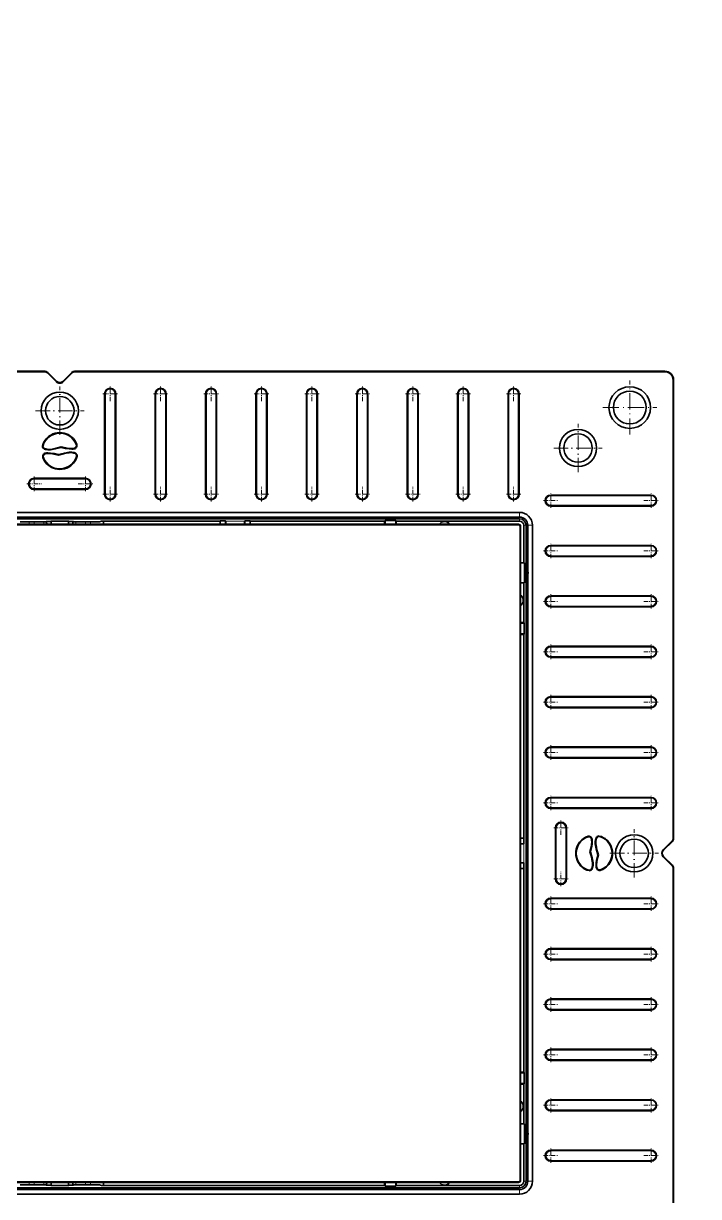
# Model space of a CAD drawing. Header units: inches. Extents: x 258415 to 640093, y 441672 to 945769.
# Drawn here: x 320966.4 to 321120.4, y 468679.1 to 468946.8 of the extents above; entities that cross this region are included whole.
import ezdxf

# ---------------------------------------------------------------- set-up
doc = ezdxf.new("R2010")
doc.units = ezdxf.units.IN
doc.header["$MEASUREMENT"] = 0
doc.linetypes.add('DASHDOT', pattern=[18.5, 12, -3, 0.5, -3])
doc.layers.add('A-DIMESNION-1', color=7, linetype='Continuous')
doc.layers.add('CQ Lighting', color=5, linetype='Continuous', lineweight=0)
doc.layers.add('CQ lighting plan', color=7, linetype='Continuous', lineweight=0)
doc.styles.get("Standard").update_dxf_attribs({"font": 'arial.ttf'})
doc.dimstyles.new('CQ Anno', dxfattribs={"dimscale": 40, "dimtxt": 2.2, "dimasz": 0.75, "dimexe": 1, "dimexo": 0.5, "dimgap": 0.5, "dimtad": 1, "dimrnd": 1, "dimdsep": 46, "dimtxsty": 'Standard', "dimblk": 'x-04-bw-gf-dim-50$0$DIM12', "dimcen": 0.0025, "dimdle": 0.5, "dimclrd": 8, "dimclre": 8, "dimclrt": 2, "dimazin": 2, "dimtfac": 1, "dimtix": 1, "dimtmove": 1, "dimatfit": 0, "dimfxl": 50, "dimtolj": 1, "dimtzin": 0, "dimlwd": -1, "dimarcsym": 1})

# ---------------------------------------------------------------- blocks, each defined once
blk = doc.blocks.new('T.HC0E0.HQ12 top')
at = {"layer": 'CQ Lighting', "color": 1, "lineweight": 35}
for p, q in [((441350.04, 519250.23), (441350.04, 519354.81)), ((441350.16, 519250.23), (441350.16, 519354.81)), ((441594.89, 519324.61), (441385.19, 519324.61)), ((441594.89, 519323.55), (441385.19, 519323.55)), ((441594.89, 519323.15), (441385.19, 519323.15)), ((441413.29, 519322.62), (441385.19, 519322.62)), ((441594.65, 519321.92), (441385.43, 519321.92)), ((441478.55, 519322.62), (441415.99, 519322.62)), ((441382.24, 519321.66), (441382.24, 519171.96)), ((441383.31, 519321.66), (441383.31, 519171.96)), ((441383.7, 519321.66), (441383.7, 519171.96)), ((441384.93, 519321.42), (441384.93, 519172.21)), ((441385.04, 519321.31), (441385.04, 519172.31)), ((441594.54, 519321.81), (441385.54, 519321.81)), ((441355.19, 519317.09), (441378.08, 519317.09)), ((441355.19, 519316.96), (441378.08, 519316.96)), ((441355.19, 519314.66), (441378.08, 519314.66)), ((441355.19, 519314.54), (441378.08, 519314.54)), ((441355.19, 519305.59), (441378.08, 519305.59)), ((441355.19, 519305.46), (441378.08, 519305.46)), ((441355.19, 519303.16), (441378.08, 519303.16)), ((441355.19, 519303.04), (441378.08, 519303.04)), ((441384.23, 519296.76), (441384.23, 519266.28)), ((441355.19, 519294.09), (441378.08, 519294.09)), ((441355.19, 519293.96), (441378.08, 519293.96)), ((441355.19, 519291.66), (441378.08, 519291.66)), ((441355.19, 519291.54), (441378.08, 519291.54)), ((441355.19, 519282.59), (441378.08, 519282.59)), ((441355.19, 519282.46), (441378.08, 519282.46)), ((441355.19, 519280.16), (441378.08, 519280.16)), ((441355.19, 519280.04), (441378.08, 519280.04)), ((441355.19, 519271.09), (441378.08, 519271.09)), ((441355.19, 519270.96), (441378.08, 519270.96)), ((441355.19, 519268.66), (441378.08, 519268.66)), ((441355.19, 519268.54), (441378.08, 519268.54)), ((441355.19, 519259.59), (441378.08, 519259.59)), ((441355.19, 519259.46), (441378.08, 519259.46)), ((441355.19, 519257.16), (441378.08, 519257.16)), ((441355.19, 519257.04), (441378.08, 519257.04)), ((441350.04, 519138.81), (441350.04, 519243.4)), ((441350.16, 519138.81), (441350.16, 519243.4)), ((441355.19, 519236.59), (441378.08, 519236.59)), ((441355.19, 519236.46), (441378.08, 519236.46)), ((441355.19, 519234.16), (441378.08, 519234.16)), ((441355.19, 519234.04), (441378.08, 519234.04)), ((441384.23, 519227.35), (441384.23, 519196.86)), ((441355.19, 519225.09), (441378.08, 519225.09)), ((441355.19, 519224.96), (441378.08, 519224.96)), ((441355.19, 519222.66), (441378.08, 519222.66)), ((441355.19, 519222.54), (441378.08, 519222.54)), ((441355.19, 519213.59), (441378.08, 519213.59)), ((441355.19, 519213.46), (441378.08, 519213.46)), ((441355.19, 519211.16), (441378.08, 519211.16)), ((441355.19, 519211.04), (441378.08, 519211.04)), ((441355.19, 519202.09), (441378.08, 519202.09)), ((441355.19, 519201.96), (441378.08, 519201.96)), ((441355.19, 519199.66), (441378.08, 519199.66)), ((441355.19, 519199.54), (441378.08, 519199.54)), ((441355.19, 519190.59), (441378.08, 519190.59)), ((441355.19, 519190.46), (441378.08, 519190.46)), ((441355.19, 519188.16), (441378.08, 519188.16)), ((441355.19, 519188.04), (441378.08, 519188.04)), ((441355.19, 519179.09), (441378.08, 519179.09)), ((441355.19, 519178.96), (441378.08, 519178.96)), ((441355.19, 519176.66), (441378.08, 519176.66)), ((441355.19, 519176.54), (441378.08, 519176.54)), ((441385.19, 519171.01), (441413.29, 519171.01)), ((441385.19, 519170.48), (441594.89, 519170.48)), ((441385.19, 519170.08), (441594.89, 519170.08)), ((441385.43, 519171.71), (441594.65, 519171.71)), ((441385.54, 519171.81), (441594.54, 519171.81)), ((441355.19, 519167.59), (441378.08, 519167.59)), ((441355.19, 519167.46), (441378.08, 519167.46)), ((441385.19, 519169.01), (441594.89, 519169.01)), ((441355.19, 519165.16), (441378.08, 519165.16)), ((441355.19, 519165.04), (441378.08, 519165.04)), ((441385.27, 519141.96), (441385.27, 519164.85)), ((441385.39, 519141.96), (441385.39, 519164.85)), ((441387.69, 519141.96), (441387.69, 519164.85)), ((441387.81, 519141.96), (441387.81, 519164.85)), ((441396.77, 519141.96), (441396.77, 519164.85)), ((441396.89, 519141.96), (441396.89, 519164.85)), ((441399.19, 519141.96), (441399.19, 519164.85)), ((441399.31, 519141.96), (441399.31, 519164.85)), ((441408.27, 519141.96), (441408.27, 519164.85)), ((441408.39, 519141.96), (441408.39, 519164.85)), ((441410.69, 519141.96), (441410.69, 519164.85)), ((441410.81, 519141.96), (441410.81, 519164.85)), ((441419.77, 519141.96), (441419.77, 519164.85)), ((441419.89, 519141.96), (441419.89, 519164.85)), ((441422.19, 519141.96), (441422.19, 519164.85)), ((441422.31, 519141.96), (441422.31, 519164.85)), ((441431.27, 519141.96), (441431.27, 519164.85)), ((441431.39, 519141.96), (441431.39, 519164.85)), ((441433.69, 519141.96), (441433.69, 519164.85)), ((441433.81, 519141.96), (441433.81, 519164.85)), ((441442.77, 519141.96), (441442.77, 519164.85)), ((441442.89, 519141.96), (441442.89, 519164.85)), ((441445.19, 519141.96), (441445.19, 519164.85)), ((441445.31, 519141.96), (441445.31, 519164.85)), ((441454.27, 519141.96), (441454.27, 519164.85)), ((441454.39, 519141.96), (441454.39, 519164.85)), ((441456.69, 519141.96), (441456.69, 519164.85)), ((441456.81, 519141.96), (441456.81, 519164.85)), ((441465.77, 519141.96), (441465.77, 519164.85)), ((441465.89, 519141.96), (441465.89, 519164.85)), ((441468.19, 519141.96), (441468.19, 519164.85)), ((441468.31, 519141.96), (441468.31, 519164.85)), ((441477.27, 519141.96), (441477.27, 519164.85)), ((441477.39, 519141.96), (441477.39, 519164.85)), ((441479.69, 519141.96), (441479.69, 519164.85)), ((441479.81, 519141.96), (441479.81, 519164.85)), ((441486.63, 519136.94), (441352.04, 519136.94)), ((441486.63, 519136.81), (441352.04, 519136.81)), ((441628.04, 519136.94), (441493.45, 519136.94)), ((441628.04, 519136.81), (441493.45, 519136.81))]:
    blk.add_line(p, q, dxfattribs=at)
at = {"layer": 'CQ Lighting', "color": 1, "lineweight": 13, "ltscale": 0.026749}
for p, q in [((441385.19, 519324.61), (441385.19, 519323.55)), ((441382.24, 519321.66), (441383.31, 519321.66)), ((441382.24, 519171.96), (441383.31, 519171.96)), ((441385.19, 519169.01), (441385.19, 519170.08))]:
    blk.add_line(p, q, dxfattribs=at)
at = {"layer": 'CQ Lighting', "color": 1, "lineweight": 13, "ltscale": 0.013243}
for p, q in [((441385.19, 519323.15), (441385.19, 519322.62)), ((441383.7, 519321.66), (441384.23, 519321.66)), ((441383.7, 519171.96), (441384.23, 519171.96)), ((441385.19, 519170.48), (441385.19, 519171.01))]:
    blk.add_line(p, q, dxfattribs=at)
at = {"layer": 'CQ Lighting', "color": 1, "lineweight": 13, "ltscale": 0.003856}
for p, q in [((441385.43, 519321.92), (441385.54, 519321.81)), ((441384.93, 519321.42), (441385.04, 519321.31)), ((441384.93, 519172.21), (441385.04, 519172.31)), ((441385.43, 519171.71), (441385.54, 519171.81))]:
    blk.add_line(p, q, dxfattribs=at)
at = {"layer": 'CQ Lighting', "color": 1, "lineweight": 35, "ltscale": 0.004443}
for p, q in [((441413.29, 519322.62), (441413.42, 519322.75)), ((441415.99, 519322.62), (441415.86, 519322.75)), ((441384.23, 519299.46), (441384.1, 519299.34)), ((441384.23, 519296.76), (441384.1, 519296.89)), ((441384.23, 519196.86), (441384.1, 519196.74)), ((441384.23, 519194.16), (441384.1, 519194.29)), ((441413.29, 519171.01), (441413.42, 519170.88)), ((441415.99, 519171.01), (441415.86, 519170.88))]:
    blk.add_line(p, q, dxfattribs=at)
at = {"layer": 'CQ Lighting', "color": 1, "lineweight": 35, "ltscale": 0.017497}
for p, q in [((441413.29, 519321.92), (441413.29, 519322.62)), ((441415.99, 519321.92), (441415.99, 519322.62))]:
    blk.add_line(p, q, dxfattribs=at)
at = {"layer": 'CQ Lighting', "color": 1, "lineweight": 35, "ltscale": 0.020639}
for p, q in [((441413.42, 519321.92), (441413.42, 519322.75)), ((441415.86, 519321.92), (441415.86, 519322.75))]:
    blk.add_line(p, q, dxfattribs=at)
at = {"layer": 'CQ Lighting', "color": 1, "lineweight": 35, "ltscale": 0.061217}
for p, q in [((441415.86, 519322.75), (441413.42, 519322.75)), ((441384.1, 519296.89), (441384.1, 519299.34)), ((441415.86, 519170.88), (441413.42, 519170.88))]:
    blk.add_line(p, q, dxfattribs=at)
at = {"layer": 'CQ Lighting', "color": 1, "lineweight": 35, "ltscale": 0.017352}
blk.add_line((441480.04, 519321.92), (441480.04, 519322.62), dxfattribs=at)
at = {"layer": 'CQ Lighting', "color": 1, "lineweight": 35, "ltscale": 0.010924}
for p, q in [((441480.97, 519322.5), (441480.55, 519322.61)), ((441480.97, 519171.13), (441480.55, 519171.02))]:
    blk.add_line(p, q, dxfattribs=at)
at = {"layer": 'CQ Lighting', "color": 1, "lineweight": 35, "ltscale": 0.095664}
for p, q in [((441486.8, 519322.48), (441482.97, 519322.48)), ((441497.11, 519322.48), (441493.28, 519322.48)), ((441482.97, 519171.15), (441486.8, 519171.15)), ((441493.28, 519171.15), (441497.11, 519171.15))]:
    blk.add_line(p, q, dxfattribs=at)
at = {"layer": 'CQ Lighting', "color": 1, "lineweight": 13, "ltscale": 0.014006}
for p, q in [((441483.05, 519321.92), (441483.05, 519322.48)), ((441484.16, 519321.92), (441484.16, 519322.48)), ((441486.37, 519322.48), (441486.37, 519321.92)), ((441493.71, 519321.92), (441493.71, 519322.48)), ((441495.92, 519322.48), (441495.92, 519321.92)), ((441497.03, 519322.48), (441497.03, 519321.92))]:
    blk.add_line(p, q, dxfattribs=at)
at = {"layer": 'CQ Lighting', "color": 1, "lineweight": 35, "ltscale": 0.004949}
for p, q in [((441486.99, 519322.53), (441486.8, 519322.48)), ((441493.09, 519322.53), (441493.28, 519322.48)), ((441486.99, 519171.1), (441486.8, 519171.15)), ((441493.09, 519171.1), (441493.28, 519171.15))]:
    blk.add_line(p, q, dxfattribs=at)
at = {"layer": 'CQ Lighting', "color": 1, "lineweight": 35, "ltscale": 0.02625}
for p, q in [((441488.04, 519322.53), (441486.99, 519322.53)), ((441493.09, 519322.53), (441492.04, 519322.53)), ((441486.99, 519171.1), (441488.04, 519171.1)), ((441492.04, 519171.1), (441493.09, 519171.1))]:
    blk.add_line(p, q, dxfattribs=at)
at = {"layer": 'CQ Lighting', "color": 1, "lineweight": 35, "ltscale": 0.007932}
for p, q in [((441487.04, 519322.53), (441487.04, 519322.21)), ((441493.04, 519322.53), (441493.04, 519322.21)), ((441487.04, 519171.1), (441487.04, 519171.41)), ((441493.04, 519171.1), (441493.04, 519171.41))]:
    blk.add_line(p, q, dxfattribs=at)
at = {"layer": 'CQ Lighting', "color": 1, "lineweight": 35, "ltscale": 0.001254}
for p, q in [((441487.99, 519322.59), (441488.04, 519322.58)), ((441492.04, 519322.58), (441492.09, 519322.59)), ((441487.99, 519171.04), (441488.04, 519171.05)), ((441492.04, 519171.05), (441492.09, 519171.04))]:
    blk.add_line(p, q, dxfattribs=at)
at = {"layer": 'CQ Lighting', "color": 1, "lineweight": 35, "ltscale": 0.016656}
for p, q in [((441488.04, 519321.92), (441488.04, 519322.59)), ((441492.04, 519321.92), (441492.04, 519322.59))]:
    blk.add_line(p, q, dxfattribs=at)
at = {"layer": 'CQ Lighting', "color": 1, "lineweight": 35, "ltscale": 0.21375}
for p, q in [((441384.23, 519321.66), (441384.23, 519313.11)), ((441384.23, 519180.51), (441384.23, 519171.96))]:
    blk.add_line(p, q, dxfattribs=at)
at = {"layer": 'CQ Lighting', "color": 1, "linetype": 'DASHDOT', "lineweight": 13, "ltscale": 0.08273}
for p, q in [((441355.19, 519317.47), (441355.19, 519314.16)), ((441378.08, 519317.47), (441378.08, 519314.16)), ((441355.19, 519305.97), (441355.19, 519302.66)), ((441378.08, 519305.97), (441378.08, 519302.66)), ((441355.19, 519179.47), (441355.19, 519176.16)), ((441378.08, 519179.47), (441378.08, 519176.16)), ((441355.19, 519167.97), (441355.19, 519164.66)), ((441378.08, 519167.97), (441378.08, 519164.66))]:
    blk.add_line(p, q, dxfattribs=at)
at = {"layer": 'CQ Lighting', "color": 1, "lineweight": 13, "ltscale": 0.003069}
for p, q in [((441355.19, 519317.09), (441355.19, 519316.96)), ((441378.08, 519317.09), (441378.08, 519316.96)), ((441355.19, 519314.54), (441355.19, 519314.66)), ((441378.08, 519314.54), (441378.08, 519314.66)), ((441355.19, 519305.59), (441355.19, 519305.46)), ((441355.19, 519303.04), (441355.19, 519303.16)), ((441378.08, 519305.59), (441378.08, 519305.46)), ((441378.08, 519303.04), (441378.08, 519303.16)), ((441377, 519252.66), (441376.88, 519252.66)), ((441377, 519240.96), (441376.88, 519240.96)), ((441355.19, 519179.09), (441355.19, 519178.96)), ((441378.08, 519179.09), (441378.08, 519178.96)), ((441355.19, 519176.54), (441355.19, 519176.66)), ((441378.08, 519176.54), (441378.08, 519176.66)), ((441355.19, 519167.59), (441355.19, 519167.46)), ((441378.08, 519167.59), (441378.08, 519167.46)), ((441355.19, 519165.04), (441355.19, 519165.16)), ((441378.08, 519165.04), (441378.08, 519165.16)), ((441385.27, 519164.85), (441385.39, 519164.85)), ((441387.81, 519164.85), (441387.69, 519164.85)), ((441396.77, 519164.85), (441396.89, 519164.85)), ((441399.31, 519164.85), (441399.19, 519164.85)), ((441408.27, 519164.85), (441408.39, 519164.85)), ((441410.81, 519164.85), (441410.69, 519164.85)), ((441419.77, 519164.85), (441419.89, 519164.85)), ((441422.31, 519164.85), (441422.19, 519164.85)), ((441431.27, 519164.85), (441431.39, 519164.85)), ((441433.81, 519164.85), (441433.69, 519164.85)), ((441442.77, 519164.85), (441442.89, 519164.85)), ((441445.31, 519164.85), (441445.19, 519164.85)), ((441484.19, 519163.77), (441484.19, 519163.65)), ((441484.19, 519161.23), (441484.19, 519161.35)), ((441495.89, 519163.77), (441495.89, 519163.65)), ((441495.89, 519161.23), (441495.89, 519161.35)), ((441490.04, 519159.2), (441490.04, 519159.08)), ((441486.08, 519156.14), (441486.2, 519156.12)), ((441493.9, 519156.51), (441493.78, 519156.47)), ((441486.18, 519153.49), (441486.3, 519153.53)), ((441486.21, 519155.68), (441486.3, 519155.77)), ((441486.8, 519155.34), (441486.83, 519155.46)), ((441493.05, 519155.45), (441493.04, 519155.57)), ((441385.27, 519141.96), (441385.39, 519141.96)), ((441387.81, 519141.96), (441387.69, 519141.96)), ((441396.77, 519141.96), (441396.89, 519141.96)), ((441399.31, 519141.96), (441399.19, 519141.96)), ((441408.27, 519141.96), (441408.39, 519141.96)), ((441410.81, 519141.96), (441410.69, 519141.96)), ((441419.77, 519141.96), (441419.89, 519141.96)), ((441422.31, 519141.96), (441422.19, 519141.96)), ((441431.27, 519141.96), (441431.39, 519141.96)), ((441433.81, 519141.96), (441433.69, 519141.96)), ((441442.77, 519141.96), (441442.89, 519141.96)), ((441445.31, 519141.96), (441445.19, 519141.96)), ((441487.25, 519137.19), (441487.33, 519137.11)), ((441489.25, 519139.19), (441489.33, 519139.11)), ((441490.83, 519139.19), (441490.75, 519139.11)), ((441492.83, 519137.19), (441492.75, 519137.11))]:
    blk.add_line(p, q, dxfattribs=at)
at = {"layer": 'CQ Lighting', "color": 1, "linetype": 'DASHDOT', "lineweight": 13, "ltscale": 0.082731}
for p, q in [((441356.84, 519315.81), (441353.53, 519315.81)), ((441379.73, 519315.81), (441376.42, 519315.81)), ((441356.84, 519304.31), (441353.53, 519304.31)), ((441379.73, 519304.31), (441376.42, 519304.31)), ((441356.84, 519292.81), (441353.53, 519292.81)), ((441379.73, 519292.81), (441376.42, 519292.81)), ((441356.84, 519281.31), (441353.53, 519281.31)), ((441379.73, 519281.31), (441376.42, 519281.31)), ((441356.84, 519269.81), (441353.53, 519269.81)), ((441379.73, 519269.81), (441376.42, 519269.81)), ((441356.84, 519258.31), (441353.53, 519258.31)), ((441379.73, 519258.31), (441376.42, 519258.31)), ((441377.38, 519252.66), (441374.07, 519252.66)), ((441375.73, 519254.32), (441375.73, 519251.01)), ((441375.73, 519242.62), (441375.73, 519239.31)), ((441377.38, 519240.96), (441374.07, 519240.96)), ((441356.84, 519235.31), (441353.53, 519235.31)), ((441379.73, 519235.31), (441376.42, 519235.31)), ((441356.84, 519223.81), (441353.53, 519223.81)), ((441379.73, 519223.81), (441376.42, 519223.81)), ((441356.84, 519212.31), (441353.53, 519212.31)), ((441379.73, 519212.31), (441376.42, 519212.31)), ((441356.84, 519200.81), (441353.53, 519200.81)), ((441379.73, 519200.81), (441376.42, 519200.81)), ((441356.84, 519189.31), (441353.53, 519189.31)), ((441379.73, 519189.31), (441376.42, 519189.31)), ((441356.84, 519177.81), (441353.53, 519177.81)), ((441379.73, 519177.81), (441376.42, 519177.81)), ((441356.84, 519166.31), (441353.53, 519166.31)), ((441379.73, 519166.31), (441376.42, 519166.31)), ((441388.19, 519164.85), (441384.88, 519164.85)), ((441386.54, 519166.51), (441386.54, 519163.2)), ((441399.69, 519164.85), (441396.38, 519164.85)), ((441398.04, 519166.51), (441398.04, 519163.2)), ((441411.19, 519164.85), (441407.88, 519164.85)), ((441409.54, 519166.51), (441409.54, 519163.2)), ((441422.69, 519164.85), (441419.38, 519164.85)), ((441421.04, 519166.51), (441421.04, 519163.2)), ((441434.19, 519164.85), (441430.88, 519164.85)), ((441432.54, 519166.51), (441432.54, 519163.2)), ((441445.69, 519164.85), (441442.38, 519164.85)), ((441444.04, 519166.51), (441444.04, 519163.2)), ((441457.19, 519164.85), (441453.88, 519164.85)), ((441455.54, 519166.51), (441455.54, 519163.2)), ((441468.69, 519164.85), (441465.38, 519164.85)), ((441467.04, 519166.51), (441467.04, 519163.2)), ((441480.19, 519164.85), (441476.88, 519164.85)), ((441478.54, 519166.51), (441478.54, 519163.2)), ((441484.19, 519164.16), (441484.19, 519160.85)), ((441495.89, 519164.16), (441495.89, 519160.85)), ((441485.84, 519162.5), (441482.53, 519162.5)), ((441497.54, 519162.5), (441494.23, 519162.5)), ((441388.19, 519141.96), (441384.88, 519141.96)), ((441399.69, 519141.96), (441396.38, 519141.96)), ((441411.19, 519141.96), (441407.88, 519141.96)), ((441422.69, 519141.96), (441419.38, 519141.96)), ((441434.19, 519141.96), (441430.88, 519141.96)), ((441445.69, 519141.96), (441442.38, 519141.96)), ((441457.19, 519141.96), (441453.88, 519141.96)), ((441468.69, 519141.96), (441465.38, 519141.96)), ((441480.19, 519141.96), (441476.88, 519141.96))]:
    blk.add_line(p, q, dxfattribs=at)
at = {"layer": 'CQ Lighting', "color": 1, "lineweight": 35, "ltscale": 0.007039}
for p, q in [((441384.04, 519312.83), (441384.04, 519313.11)), ((441384.04, 519184.83), (441384.04, 519185.11))]:
    blk.add_line(p, q, dxfattribs=at)
at = {"layer": 'CQ Lighting', "color": 1, "lineweight": 35, "ltscale": 0.022273}
for p, q in [((441384.04, 519313.11), (441384.93, 519313.11)), ((441384.04, 519308.51), (441384.93, 519308.51)), ((441384.04, 519185.11), (441384.93, 519185.11)), ((441384.04, 519180.51), (441384.93, 519180.51))]:
    blk.add_line(p, q, dxfattribs=at)
at = {"layer": 'CQ Lighting', "color": 1, "lineweight": 35, "ltscale": 0.107961}
for p, q in [((441384.04, 519308.51), (441384.04, 519312.83)), ((441384.04, 519180.51), (441384.04, 519184.83))]:
    blk.add_line(p, q, dxfattribs=at)
at = {"layer": 'CQ Lighting', "color": 1, "lineweight": 35, "ltscale": 0.226248}
blk.add_line((441384.23, 519308.51), (441384.23, 519299.46), dxfattribs=at)
at = {"layer": 'CQ Lighting', "color": 1, "lineweight": 35, "ltscale": 0.020638}
for p, q in [((441384.93, 519299.34), (441384.1, 519299.34)), ((441384.93, 519296.89), (441384.1, 519296.89)), ((441384.93, 519196.74), (441384.1, 519196.74)), ((441384.93, 519194.29), (441384.1, 519194.29)), ((441413.42, 519170.88), (441413.42, 519171.71)), ((441415.86, 519170.88), (441415.86, 519171.71))]:
    blk.add_line(p, q, dxfattribs=at)
at = {"layer": 'CQ Lighting', "color": 1, "lineweight": 35, "ltscale": 0.017496}
for p, q in [((441384.23, 519299.46), (441384.93, 519299.46)), ((441384.23, 519296.76), (441384.93, 519296.76)), ((441384.23, 519196.86), (441384.93, 519196.86)), ((441384.23, 519194.16), (441384.93, 519194.16)), ((441413.29, 519171.01), (441413.29, 519171.71)), ((441415.99, 519171.01), (441415.99, 519171.71))]:
    blk.add_line(p, q, dxfattribs=at)
at = {"layer": 'CQ Lighting', "color": 1, "linetype": 'DASHDOT', "lineweight": 13, "ltscale": 0.082732}
for p, q in [((441355.19, 519294.47), (441355.19, 519291.16)), ((441378.08, 519294.47), (441378.08, 519291.16)), ((441355.19, 519282.97), (441355.19, 519279.66)), ((441378.08, 519282.97), (441378.08, 519279.66)), ((441355.19, 519271.47), (441355.19, 519268.16)), ((441378.08, 519271.47), (441378.08, 519268.16)), ((441355.19, 519259.97), (441355.19, 519256.66)), ((441378.08, 519259.97), (441378.08, 519256.66)), ((441355.19, 519236.97), (441355.19, 519233.66)), ((441378.08, 519236.97), (441378.08, 519233.66)), ((441355.19, 519225.47), (441355.19, 519222.16)), ((441378.08, 519225.47), (441378.08, 519222.16)), ((441355.19, 519213.97), (441355.19, 519210.66)), ((441378.08, 519213.97), (441378.08, 519210.66)), ((441355.19, 519202.47), (441355.19, 519199.16)), ((441378.08, 519202.47), (441378.08, 519199.16)), ((441355.19, 519190.97), (441355.19, 519187.66)), ((441378.08, 519190.97), (441378.08, 519187.66)), ((441386.54, 519143.62), (441386.54, 519140.31)), ((441398.04, 519143.62), (441398.04, 519140.31)), ((441409.54, 519143.62), (441409.54, 519140.31)), ((441421.04, 519143.62), (441421.04, 519140.31)), ((441432.54, 519143.62), (441432.54, 519140.31)), ((441444.04, 519143.62), (441444.04, 519140.31)), ((441455.54, 519143.62), (441455.54, 519140.31)), ((441467.04, 519143.62), (441467.04, 519140.31)), ((441478.54, 519143.62), (441478.54, 519140.31))]:
    blk.add_line(p, q, dxfattribs=at)
at = {"layer": 'CQ Lighting', "color": 1, "lineweight": 13, "ltscale": 0.00307}
for p, q in [((441355.19, 519294.09), (441355.19, 519293.96)), ((441378.08, 519294.09), (441378.08, 519293.96)), ((441355.19, 519291.54), (441355.19, 519291.66)), ((441378.08, 519291.54), (441378.08, 519291.66)), ((441355.19, 519282.59), (441355.19, 519282.46)), ((441378.08, 519282.59), (441378.08, 519282.46)), ((441355.19, 519280.04), (441355.19, 519280.16)), ((441378.08, 519280.04), (441378.08, 519280.16)), ((441355.19, 519271.09), (441355.19, 519270.96)), ((441378.08, 519271.09), (441378.08, 519270.96)), ((441355.19, 519268.54), (441355.19, 519268.66)), ((441378.08, 519268.54), (441378.08, 519268.66)), ((441355.19, 519259.59), (441355.19, 519259.46)), ((441378.08, 519259.59), (441378.08, 519259.46)), ((441355.19, 519257.04), (441355.19, 519257.16)), ((441378.08, 519257.04), (441378.08, 519257.16)), ((441374.45, 519252.66), (441374.58, 519252.66)), ((441350.16, 519250.23), (441350.04, 519250.23)), ((441366.66, 519250.67), (441366.7, 519250.56)), ((441367.69, 519250.05), (441367.57, 519250.03)), ((441367.72, 519249.82), (441367.6, 519249.81)), ((441368.51, 519250.06), (441368.63, 519250.02)), ((441368.85, 519250.64), (441368.93, 519250.55)), ((441369.31, 519250.77), (441369.29, 519250.65)), ((441350.42, 519249.61), (441350.33, 519249.52)), ((441352.42, 519247.61), (441352.33, 519247.52)), ((441352.42, 519246.02), (441352.33, 519246.11)), ((441363.96, 519246.82), (441364.09, 519246.82)), ((441372.37, 519246.81), (441372.25, 519246.81)), ((441350.16, 519243.4), (441350.04, 519243.4)), ((441350.42, 519244.02), (441350.33, 519244.11)), ((441367.02, 519242.86), (441367.05, 519242.98)), ((441367.49, 519242.99), (441367.4, 519243.08)), ((441367.82, 519243.57), (441367.71, 519243.61)), ((441368.62, 519243.81), (441368.74, 519243.82)), ((441368.64, 519243.58), (441368.76, 519243.6)), ((441369.68, 519242.96), (441369.63, 519243.07)), ((441374.45, 519240.96), (441374.58, 519240.96)), ((441355.19, 519236.59), (441355.19, 519236.46)), ((441378.08, 519236.59), (441378.08, 519236.46)), ((441355.19, 519234.04), (441355.19, 519234.16)), ((441378.08, 519234.04), (441378.08, 519234.16)), ((441355.19, 519225.09), (441355.19, 519224.96)), ((441378.08, 519225.09), (441378.08, 519224.96)), ((441355.19, 519222.54), (441355.19, 519222.66)), ((441378.08, 519222.54), (441378.08, 519222.66)), ((441355.19, 519213.59), (441355.19, 519213.46)), ((441378.08, 519213.59), (441378.08, 519213.46)), ((441355.19, 519211.04), (441355.19, 519211.16)), ((441378.08, 519211.04), (441378.08, 519211.16)), ((441355.19, 519202.09), (441355.19, 519201.96)), ((441378.08, 519202.09), (441378.08, 519201.96)), ((441355.19, 519199.54), (441355.19, 519199.66)), ((441378.08, 519199.54), (441378.08, 519199.66)), ((441355.19, 519190.59), (441355.19, 519190.46)), ((441355.19, 519188.04), (441355.19, 519188.16)), ((441378.08, 519190.59), (441378.08, 519190.46)), ((441378.08, 519188.04), (441378.08, 519188.16)), ((441454.27, 519164.85), (441454.39, 519164.85)), ((441456.81, 519164.85), (441456.69, 519164.85)), ((441465.77, 519164.85), (441465.89, 519164.85)), ((441468.31, 519164.85), (441468.19, 519164.85)), ((441477.27, 519164.85), (441477.39, 519164.85)), ((441479.81, 519164.85), (441479.69, 519164.85)), ((441486.8, 519154.53), (441486.82, 519154.41)), ((441487.03, 519154.55), (441487.04, 519154.43)), ((441493.28, 519154.66), (441493.25, 519154.54)), ((441493.28, 519155.47), (441493.26, 519155.59)), ((441493.87, 519154.32), (441493.78, 519154.23)), ((441494, 519153.86), (441493.88, 519153.88)), ((441490.03, 519150.8), (441490.03, 519150.92)), ((441454.27, 519141.96), (441454.39, 519141.96)), ((441456.81, 519141.96), (441456.69, 519141.96)), ((441465.77, 519141.96), (441465.89, 519141.96)), ((441468.31, 519141.96), (441468.19, 519141.96)), ((441477.27, 519141.96), (441477.39, 519141.96)), ((441479.81, 519141.96), (441479.69, 519141.96)), ((441350.16, 519138.81), (441350.04, 519138.81)), ((441352.04, 519136.94), (441352.04, 519136.81)), ((441486.63, 519136.94), (441486.63, 519136.81)), ((441493.45, 519136.94), (441493.45, 519136.81))]:
    blk.add_line(p, q, dxfattribs=at)
at = {"layer": 'CQ Lighting', "color": 1, "lineweight": 35, "ltscale": 0.000476}
for p, q in [((441384.22, 519264.31), (441384.22, 519264.29)), ((441384.22, 519261.32), (441384.22, 519261.34)), ((441384.22, 519232.31), (441384.22, 519232.29)), ((441384.22, 519229.32), (441384.22, 519229.34)), ((441432.56, 519170.99), (441432.54, 519170.99)), ((441435.52, 519170.99), (441435.54, 519170.99)), ((441464.56, 519170.99), (441464.54, 519170.99)), ((441467.52, 519170.99), (441467.54, 519170.99))]:
    blk.add_line(p, q, dxfattribs=at)
at = {"layer": 'CQ Lighting', "color": 1, "lineweight": 35, "ltscale": 0.227061}
for p, q in [((441384.23, 519259.35), (441384.23, 519250.27)), ((441384.23, 519243.36), (441384.23, 519234.28))]:
    blk.add_line(p, q, dxfattribs=at)
at = {"layer": 'CQ Lighting', "color": 1, "linetype": 'DASHDOT', "lineweight": 13, "ltscale": 0.27625}
for p, q in [((441359.04, 519252.34), (441359.04, 519241.29)), ((441364.56, 519246.81), (441353.51, 519246.81)), ((441371.85, 519159.85), (441371.85, 519148.8)), ((441377.38, 519154.32), (441366.33, 519154.32)), ((441490.04, 519151.34), (441490.04, 519140.29)), ((441495.56, 519145.81), (441484.51, 519145.81))]:
    blk.add_line(p, q, dxfattribs=at)
at = {"layer": 'CQ Lighting', "color": 1, "lineweight": 35, "ltscale": 0.2925}
for p, q in [((441374.45, 519240.96), (441374.45, 519252.66)), ((441374.58, 519240.96), (441374.58, 519252.66)), ((441376.88, 519240.96), (441376.88, 519252.66)), ((441377, 519240.96), (441377, 519252.66)), ((441484.19, 519163.77), (441495.89, 519163.77)), ((441495.89, 519163.65), (441484.19, 519163.65)), ((441495.89, 519161.35), (441484.19, 519161.35)), ((441484.19, 519161.23), (441495.89, 519161.23))]:
    blk.add_line(p, q, dxfattribs=at)
at = {"layer": 'CQ Lighting', "color": 1, "lineweight": 35, "ltscale": 0.031544}
for p, q in [((441384.2, 519250.27), (441384.2, 519249.01)), ((441384.2, 519244.62), (441384.2, 519243.36))]:
    blk.add_line(p, q, dxfattribs=at)
at = {"layer": 'CQ Lighting', "color": 1, "lineweight": 35, "ltscale": 0.018345}
for p, q in [((441384.93, 519250.24), (441384.2, 519250.27)), ((441384.93, 519243.39), (441384.2, 519243.36))]:
    blk.add_line(p, q, dxfattribs=at)
at = {"layer": 'CQ Lighting', "color": 1, "lineweight": 35, "ltscale": 0.070711}
for p, q in [((441350.33, 519249.52), (441352.33, 519247.52)), ((441350.42, 519249.61), (441352.42, 519247.61)), ((441350.33, 519244.11), (441352.33, 519246.11)), ((441350.42, 519244.02), (441352.42, 519246.02)), ((441487.25, 519137.19), (441489.25, 519139.19)), ((441487.33, 519137.11), (441489.33, 519139.11)), ((441492.75, 519137.11), (441490.75, 519139.11)), ((441492.83, 519137.19), (441490.83, 519139.19))]:
    blk.add_line(p, q, dxfattribs=at)
at = {"layer": 'CQ Lighting', "color": 1, "lineweight": 35, "ltscale": 0.003193}
for p, q in [((441367.21, 519247.12), (441367.34, 519247.12)), ((441369.13, 519246.51), (441369, 519246.51)), ((441489.73, 519154.04), (441489.73, 519154.17))]:
    blk.add_line(p, q, dxfattribs=at)
at = {"layer": 'CQ Lighting', "color": 1, "lineweight": 35, "ltscale": 0.001102}
for p, q in [((441384.22, 519248.97), (441384.2, 519249.01)), ((441384.22, 519244.66), (441384.2, 519244.62))]:
    blk.add_line(p, q, dxfattribs=at)
at = {"layer": 'CQ Lighting', "color": 1, "lineweight": 35, "ltscale": 0.018337}
for p, q in [((441384.93, 519248.99), (441384.2, 519249.01)), ((441384.93, 519244.64), (441384.2, 519244.62))]:
    blk.add_line(p, q, dxfattribs=at)
at = {"layer": 'CQ Lighting', "color": 1, "lineweight": 13, "ltscale": 0.107585}
for p, q in [((441384.22, 519248.97), (441384.22, 519244.66)), ((441452.19, 519170.99), (441447.89, 519170.99))]:
    blk.add_line(p, q, dxfattribs=at)
at = {"layer": 'CQ Lighting', "color": 1, "lineweight": 35, "ltscale": 0.061216}
blk.add_line((441384.1, 519194.29), (441384.1, 519196.74), dxfattribs=at)
at = {"layer": 'CQ Lighting', "color": 1, "lineweight": 35, "ltscale": 0.22625}
blk.add_line((441384.23, 519194.16), (441384.23, 519185.11), dxfattribs=at)
at = {"layer": 'CQ Lighting', "color": 1, "lineweight": 35, "ltscale": 0.364604}
blk.add_line((441415.99, 519171.01), (441430.57, 519171.01), dxfattribs=at)
at = {"layer": 'CQ Lighting', "color": 1, "lineweight": 35, "ltscale": 0.227122}
for p, q in [((441437.51, 519171.01), (441446.59, 519171.01)), ((441453.49, 519171.01), (441462.57, 519171.01))]:
    blk.add_line(p, q, dxfattribs=at)
at = {"layer": 'CQ Lighting', "color": 1, "lineweight": 35, "ltscale": 0.01833}
for p, q in [((441446.59, 519170.97), (441446.61, 519171.71)), ((441453.49, 519170.97), (441453.46, 519171.71))]:
    blk.add_line(p, q, dxfattribs=at)
at = {"layer": 'CQ Lighting', "color": 1, "lineweight": 35, "ltscale": 0.031513}
for p, q in [((441446.59, 519170.97), (441447.85, 519170.97)), ((441453.49, 519170.97), (441452.23, 519170.97))]:
    blk.add_line(p, q, dxfattribs=at)
at = {"layer": 'CQ Lighting', "color": 1, "lineweight": 35, "ltscale": 0.018322}
for p, q in [((441447.86, 519171.71), (441447.85, 519170.97)), ((441452.22, 519171.71), (441452.23, 519170.97))]:
    blk.add_line(p, q, dxfattribs=at)
at = {"layer": 'CQ Lighting', "color": 1, "lineweight": 35, "ltscale": 0.001068}
for p, q in [((441447.89, 519170.99), (441447.85, 519170.97)), ((441452.19, 519170.99), (441452.23, 519170.97))]:
    blk.add_line(p, q, dxfattribs=at)
at = {"layer": 'CQ Lighting', "color": 1, "lineweight": 35, "ltscale": 0.226101}
blk.add_line((441469.51, 519171.01), (441478.55, 519171.01), dxfattribs=at)
at = {"layer": 'CQ Lighting', "color": 1, "lineweight": 35, "ltscale": 0.017349}
blk.add_line((441480.04, 519171.71), (441480.04, 519171.01), dxfattribs=at)
at = {"layer": 'CQ Lighting', "color": 1, "lineweight": 13, "ltscale": 0.014005}
for p, q in [((441483.05, 519171.71), (441483.05, 519171.15)), ((441484.16, 519171.71), (441484.16, 519171.15)), ((441486.37, 519171.15), (441486.37, 519171.71)), ((441493.71, 519171.71), (441493.71, 519171.15)), ((441495.92, 519171.15), (441495.92, 519171.71)), ((441497.03, 519171.15), (441497.03, 519171.71))]:
    blk.add_line(p, q, dxfattribs=at)
at = {"layer": 'CQ Lighting', "color": 1, "lineweight": 35, "ltscale": 0.016655}
for p, q in [((441488.04, 519171.71), (441488.04, 519171.04)), ((441492.04, 519171.71), (441492.04, 519171.04))]:
    blk.add_line(p, q, dxfattribs=at)
at = {"layer": 'CQ Lighting', "color": 1, "lineweight": 35, "ltscale": 0.003194}
blk.add_line((441490.35, 519155.96), (441490.35, 519155.83), dxfattribs=at)
at = {"layer": 'CQ Lighting', "color": 1, "linetype": 'DASHDOT', "lineweight": 13, "ltscale": 0.308749}
blk.add_line((441360.04, 519151.25), (441360.04, 519138.9), dxfattribs=at)
at = {"layer": 'CQ Lighting', "color": 1, "linetype": 'DASHDOT', "lineweight": 13, "ltscale": 0.30875}
blk.add_line((441366.21, 519145.08), (441353.86, 519145.08), dxfattribs=at)
at = {"layer": 'CQ Lighting', "color": 1, "lineweight": 35}
for points in [[(441478.55, 519322.62), (441480.16, 519322.62), (441480.52, 519322.61), (441480.54, 519322.61), (441480.55, 519322.61)], [(441480.97, 519322.5), (441480.98, 519322.5), (441481.22, 519322.49), (441482.97, 519322.48)], [(441487.99, 519322.59), (441487.99, 519322.59), (441488.01, 519322.59), (441488.2, 519322.59), (441491.42, 519322.6), (441492.07, 519322.59), (441492.09, 519322.59), (441492.09, 519322.59)], [(441497.11, 519322.48), (441498.72, 519322.49), (441499.08, 519322.5), (441499.1, 519322.5), (441499.11, 519322.5)], [(441384.22, 519264.31), (441384.23, 519265.39), (441384.23, 519266.28)], [(441384.22, 519261.34), (441384.2, 519262.35), (441384.21, 519264.27), (441384.22, 519264.29)], [(441384.23, 519259.35), (441384.22, 519260.96), (441384.22, 519261.32)], [(441363.96, 519246.82), (441363.99, 519247.29), (441364.07, 519247.77), (441364.22, 519248.25), (441364.42, 519248.72), (441364.83, 519249.35), (441365.35, 519249.91), (441365.75, 519250.22), (441366.19, 519250.47), (441366.66, 519250.67)], [(441364.09, 519246.82), (441364.15, 519247.54), (441364.34, 519248.22), (441364.64, 519248.85), (441365.03, 519249.41), (441365.52, 519249.89), (441366.08, 519250.27), (441366.7, 519250.56)], [(441367.6, 519249.81), (441367.6, 519249.33), (441367.56, 519248.83), (441367.46, 519248.19), (441367.21, 519247.12)], [(441367.72, 519249.82), (441367.73, 519249.53), (441367.69, 519248.91), (441367.56, 519248.05), (441367.34, 519247.12)], [(441369, 519246.51), (441368.62, 519247.85), (441368.48, 519248.57), (441368.43, 519248.95), (441368.42, 519249.52), (441368.51, 519250.06)], [(441368.51, 519250.06), (441368.6, 519250.28), (441368.72, 519250.49), (441368.85, 519250.64)], [(441369.13, 519246.51), (441368.81, 519247.64), (441368.67, 519248.19), (441368.55, 519248.98), (441368.54, 519249.53), (441368.63, 519250.02)], [(441368.63, 519250.02), (441368.76, 519250.32), (441368.93, 519250.55)], [(441369.29, 519250.65), (441369.64, 519250.56), (441369.98, 519250.43), (441370.32, 519250.25), (441370.64, 519250.03), (441371.19, 519249.53), (441371.63, 519248.94), (441371.97, 519248.27), (441372.18, 519247.55), (441372.25, 519246.81)], [(441369.31, 519250.77), (441369.83, 519250.62), (441370.32, 519250.39), (441370.66, 519250.17), (441370.97, 519249.92), (441371.26, 519249.63), (441371.52, 519249.32), (441371.82, 519248.87), (441372.05, 519248.38), (441372.23, 519247.87), (441372.33, 519247.34), (441372.37, 519246.81)], [(441367.21, 519247.12), (441367.53, 519245.99), (441367.66, 519245.44), (441367.79, 519244.65), (441367.79, 519244.1), (441367.71, 519243.61)], [(441367.34, 519247.12), (441367.71, 519245.78), (441367.86, 519245.06), (441367.91, 519244.68), (441367.92, 519244.11), (441367.82, 519243.57)], [(441384.93, 519248.94), (441384.24, 519248.96), (441384.22, 519248.96), (441384.22, 519248.97)], [(441367.02, 519242.86), (441366.51, 519243.01), (441366.02, 519243.24), (441365.68, 519243.46), (441365.37, 519243.71), (441365.07, 519243.99), (441364.81, 519244.31), (441364.52, 519244.76), (441364.28, 519245.25), (441364.11, 519245.76), (441364, 519246.29), (441363.96, 519246.82)], [(441367.05, 519242.98), (441366.69, 519243.07), (441366.35, 519243.2), (441366.01, 519243.38), (441365.69, 519243.6), (441365.15, 519244.1), (441364.7, 519244.69), (441364.37, 519245.36), (441364.16, 519246.08), (441364.09, 519246.82)], [(441368.62, 519243.81), (441368.61, 519244.1), (441368.64, 519244.72), (441368.77, 519245.58), (441369, 519246.51)], [(441368.74, 519243.82), (441368.73, 519244.3), (441368.77, 519244.8), (441368.87, 519245.44), (441369.13, 519246.51)], [(441372.25, 519246.81), (441372.18, 519246.09), (441372, 519245.41), (441371.7, 519244.78), (441371.3, 519244.22), (441370.82, 519243.74), (441370.26, 519243.36), (441369.63, 519243.07)], [(441372.37, 519246.81), (441372.34, 519246.34), (441372.26, 519245.86), (441372.12, 519245.38), (441371.91, 519244.91), (441371.5, 519244.28), (441370.98, 519243.72), (441370.58, 519243.41), (441370.14, 519243.16), (441369.68, 519242.96)], [(441384.93, 519244.69), (441384.24, 519244.67), (441384.22, 519244.66), (441384.22, 519244.66)], [(441367.71, 519243.61), (441367.58, 519243.31), (441367.4, 519243.08)], [(441367.82, 519243.57), (441367.74, 519243.35), (441367.62, 519243.14), (441367.49, 519242.99)], [(441384.22, 519232.31), (441384.23, 519233.39), (441384.23, 519234.28)], [(441384.22, 519229.34), (441384.2, 519230.35), (441384.21, 519232.27), (441384.22, 519232.29)], [(441384.23, 519227.35), (441384.22, 519228.96), (441384.22, 519229.32)], [(441432.54, 519170.99), (441431.12, 519171.01), (441430.57, 519171.01)], [(441435.52, 519170.99), (441434.43, 519170.98), (441432.89, 519170.98), (441432.56, 519170.99)], [(441435.54, 519170.99), (441436.96, 519171.01), (441437.51, 519171.01)], [(441447.91, 519171.71), (441447.89, 519171.02), (441447.89, 519171), (441447.89, 519170.99)], [(441452.16, 519171.71), (441452.19, 519171.02), (441452.19, 519171), (441452.19, 519170.99)], [(441464.54, 519170.99), (441463.12, 519171.01), (441462.57, 519171.01)], [(441467.52, 519170.99), (441466.43, 519170.98), (441464.89, 519170.98), (441464.56, 519170.99)], [(441467.54, 519170.99), (441468.96, 519171.01), (441469.51, 519171.01)], [(441480.55, 519171.02), (441480.54, 519171.02), (441480.3, 519171.02), (441478.55, 519171.01)], [(441482.97, 519171.15), (441481.36, 519171.14), (441481, 519171.13), (441480.98, 519171.13), (441480.97, 519171.13)], [(441492.09, 519171.04), (441492.09, 519171.04), (441492.09, 519171.04), (441492.06, 519171.04), (441491.42, 519171.03), (441488.91, 519171.03), (441488, 519171.04), (441487.99, 519171.04), (441487.99, 519171.04)], [(441499.11, 519171.13), (441499.1, 519171.13), (441498.86, 519171.14), (441497.11, 519171.15)], [(441486.08, 519156.14), (441486.23, 519156.66), (441486.46, 519157.15), (441486.68, 519157.49), (441486.93, 519157.8), (441487.22, 519158.09), (441487.54, 519158.36), (441487.99, 519158.65), (441488.47, 519158.89), (441488.98, 519159.06), (441489.51, 519159.17), (441490.04, 519159.2)], [(441486.2, 519156.12), (441486.3, 519156.47), (441486.43, 519156.81), (441486.61, 519157.15), (441486.82, 519157.47), (441487.32, 519158.02), (441487.92, 519158.47), (441488.59, 519158.8), (441489.3, 519159.01), (441490.04, 519159.08)], [(441490.04, 519159.2), (441490.52, 519159.18), (441490.99, 519159.09), (441491.48, 519158.95), (441491.94, 519158.74), (441492.58, 519158.34), (441493.13, 519157.82), (441493.44, 519157.42), (441493.7, 519156.98), (441493.9, 519156.51)], [(441490.04, 519159.08), (441490.77, 519159.02), (441491.45, 519158.83), (441492.07, 519158.53), (441492.63, 519158.13), (441493.11, 519157.65), (441493.5, 519157.09), (441493.78, 519156.47)], [(441490.35, 519155.96), (441489.22, 519155.64), (441488.67, 519155.51), (441487.88, 519155.38), (441487.33, 519155.37), (441486.83, 519155.46)], [(441493.04, 519155.57), (441492.55, 519155.57), (441492.05, 519155.6), (441491.41, 519155.7), (441490.35, 519155.96)], [(441490.03, 519150.8), (441489.56, 519150.82), (441489.08, 519150.91), (441488.6, 519151.05), (441488.14, 519151.26), (441487.5, 519151.66), (441486.95, 519152.18), (441486.64, 519152.58), (441486.38, 519153.02), (441486.18, 519153.49)], [(441486.8, 519155.34), (441486.57, 519155.43), (441486.36, 519155.55), (441486.21, 519155.68)], [(441486.83, 519155.46), (441486.53, 519155.59), (441486.3, 519155.77)], [(441490.03, 519150.92), (441489.31, 519150.98), (441488.63, 519151.17), (441488.01, 519151.47), (441487.45, 519151.87), (441486.97, 519152.35), (441486.58, 519152.91), (441486.3, 519153.53)], [(441490.35, 519155.83), (441489, 519155.46), (441488.28, 519155.31), (441487.91, 519155.26), (441487.33, 519155.25), (441486.8, 519155.34)], [(441487.03, 519154.55), (441487.33, 519154.56), (441487.94, 519154.53), (441488.81, 519154.4), (441489.73, 519154.17)], [(441487.04, 519154.43), (441487.53, 519154.43), (441488.03, 519154.4), (441488.67, 519154.3), (441489.73, 519154.04)], [(441489.73, 519154.17), (441491.08, 519154.54), (441491.8, 519154.69), (441492.17, 519154.74), (441492.75, 519154.75), (441493.28, 519154.66)], [(441489.73, 519154.04), (441490.86, 519154.36), (441491.41, 519154.49), (441492.2, 519154.62), (441492.75, 519154.63), (441493.25, 519154.54)], [(441493.88, 519153.88), (441493.78, 519153.53), (441493.65, 519153.19), (441493.47, 519152.85), (441493.26, 519152.53), (441492.76, 519151.98), (441492.16, 519151.53), (441491.49, 519151.2), (441490.77, 519150.99), (441490.03, 519150.92)], [(441494, 519153.86), (441493.85, 519153.34), (441493.62, 519152.85), (441493.4, 519152.51), (441493.15, 519152.2), (441492.86, 519151.91), (441492.54, 519151.64), (441492.09, 519151.35), (441491.61, 519151.11), (441491.1, 519150.94), (441490.57, 519150.83), (441490.03, 519150.8)], [(441493.05, 519155.45), (441492.75, 519155.44), (441492.14, 519155.47), (441491.27, 519155.6), (441490.35, 519155.83)], [(441493.25, 519154.54), (441493.55, 519154.41), (441493.78, 519154.23)], [(441493.28, 519154.66), (441493.51, 519154.57), (441493.72, 519154.45), (441493.87, 519154.32)]]:
    blk.add_lwpolyline(points, dxfattribs=at)
for centre, radius in [((441359.04, 519246.81), 4.25), ((441359.04, 519246.81), 3.25), ((441371.85, 519154.32), 4.25), ((441371.85, 519154.32), 3.25), ((441360.04, 519145.08), 4.75), ((441360.04, 519145.08), 3.75), ((441490.04, 519145.81), 4.25), ((441490.04, 519145.81), 3.25)]:
    blk.add_circle(centre, radius, dxfattribs=at)
for centre, radius, start, end in [((441385.19, 519321.66), 2.95, 90, 180), ((441385.19, 519321.66), 1.88, 90, 180), ((441385.19, 519321.66), 1.49, 90, 180), ((441385.19, 519321.66), 0.959, 90, 180), ((441385.43, 519321.42), 0.5, 89.9998, 180.0003), ((441402.29, 519321.05), 1.47, 36.651, 143.349), ((441487.54, 519322.21), 0.5, 180, 215.5844), ((441492.54, 519322.21), 0.5, 324.4155, 0), ((441385.54, 519321.31), 0.5, 89.9998, 180.0003), ((441355.19, 519315.81), 1.27, 90, 270), ((441355.19, 519315.81), 1.15, 90, 270), ((441378.08, 519315.81), 1.27, 270, 90), ((441378.08, 519315.81), 1.15, 270, 90), ((441384.74, 519310.81), 1.5, 117.8182, 242.1818), ((441355.19, 519304.31), 1.27, 90, 270), ((441355.19, 519304.31), 1.15, 90, 270), ((441378.08, 519304.31), 1.27, 270, 90), ((441378.08, 519304.31), 1.15, 270, 90), ((441385.81, 519304.56), 1.47, 126.651, 233.349), ((441355.19, 519292.81), 1.27, 90, 270), ((441355.19, 519292.81), 1.15, 90, 270), ((441378.08, 519292.81), 1.27, 270, 90), ((441378.08, 519292.81), 1.15, 270, 90), ((441355.19, 519281.31), 1.27, 90, 270), ((441355.19, 519281.31), 1.15, 90, 270), ((441378.08, 519281.31), 1.27, 270, 90), ((441378.08, 519281.31), 1.15, 270, 90), ((441355.19, 519269.81), 1.27, 90, 270), ((441378.08, 519269.81), 1.27, 270, 90), ((441355.19, 519269.81), 1.15, 90, 270), ((441378.08, 519269.81), 1.15, 270, 90), ((441355.19, 519258.31), 1.27, 90, 270), ((441355.19, 519258.31), 1.15, 90, 270), ((441378.08, 519258.31), 1.27, 270, 90), ((441378.08, 519258.31), 1.15, 270, 90), ((441375.73, 519252.66), 1.27, 0, 180), ((441375.73, 519252.66), 1.15, 0, 180), ((441351.04, 519250.23), 1, 180, 225), ((441351.04, 519250.23), 0.877, 180, 225), ((441366.92, 519249.93), 0.786, 9.0209, 109.2736), ((441366.92, 519249.93), 0.663, 9.0209, 109.2736), ((441365.32, 519249.69), 2.28, 3.2376, 8.7854), ((441365.29, 519249.68), 2.43, 3.3905, 8.8717), ((441369.2, 519250.27), 0.519, 78.0869, 133.4794), ((441369.2, 519250.27), 0.396, 78.0869, 133.4794), ((441351.63, 519246.81), 1, 315, 45), ((441351.63, 519246.81), 1.12, 315, 45), ((441351.04, 519243.4), 1, 135, 180), ((441351.04, 519243.4), 0.877, 135, 180), ((441367.13, 519243.36), 0.519, 258.0869, 313.4794), ((441367.13, 519243.36), 0.396, 258.0869, 313.4794), ((441371.04, 519243.95), 2.43, 183.3905, 188.8717), ((441369.42, 519243.7), 0.786, 189.0209, 289.2736), ((441371.01, 519243.94), 2.28, 183.2376, 188.7854), ((441369.42, 519243.7), 0.663, 189.0209, 289.2736), ((441375.73, 519240.96), 1.27, 180, 0), ((441375.73, 519240.96), 1.15, 180, 0), ((441355.19, 519235.31), 1.27, 90, 270), ((441355.19, 519235.31), 1.15, 90, 270), ((441378.08, 519235.31), 1.27, 270, 90), ((441378.08, 519235.31), 1.15, 270, 90), ((441355.19, 519223.81), 1.27, 90, 270), ((441355.19, 519223.81), 1.15, 90, 270), ((441378.08, 519223.81), 1.27, 270, 90), ((441378.08, 519223.81), 1.15, 270, 90), ((441355.19, 519212.31), 1.27, 90, 270), ((441355.19, 519212.31), 1.15, 90, 270), ((441378.08, 519212.31), 1.27, 270, 90), ((441378.08, 519212.31), 1.15, 270, 90), ((441355.19, 519200.81), 1.27, 90, 270), ((441355.19, 519200.81), 1.15, 90, 270), ((441378.08, 519200.81), 1.27, 270, 90), ((441378.08, 519200.81), 1.15, 270, 90), ((441355.19, 519189.31), 1.27, 90, 270), ((441355.19, 519189.31), 1.15, 90, 270), ((441378.08, 519189.31), 1.27, 270, 90), ((441378.08, 519189.31), 1.15, 270, 90), ((441385.81, 519189.06), 1.47, 126.651, 233.349), ((441384.74, 519182.81), 1.5, 117.8182, 242.1818), ((441355.19, 519177.81), 1.27, 90, 270), ((441355.19, 519177.81), 1.15, 90, 270), ((441378.08, 519177.81), 1.27, 270, 90), ((441378.08, 519177.81), 1.15, 270, 90), ((441385.43, 519172.21), 0.5, 179.9997, 270.0002), ((441385.54, 519172.31), 0.5, 179.9997, 270.0002), ((441385.19, 519171.96), 2.95, 180, 270), ((441385.19, 519171.96), 1.88, 180, 270), ((441385.19, 519171.96), 1.49, 180, 270), ((441385.19, 519171.96), 0.959, 180, 270), ((441402.29, 519172.58), 1.47, 216.651, 323.349), ((441487.54, 519171.41), 0.5, 144.4254, 180), ((441492.54, 519171.41), 0.5, 0, 35.5746), ((441355.19, 519166.31), 1.27, 90, 270), ((441355.19, 519166.31), 1.15, 90, 270), ((441378.08, 519166.31), 1.27, 270, 90), ((441378.08, 519166.31), 1.15, 270, 90), ((441386.54, 519164.85), 1.27, 0, 180), ((441386.54, 519164.85), 1.15, 0, 180), ((441398.04, 519164.85), 1.27, 0, 180), ((441398.04, 519164.85), 1.15, 0, 180), ((441409.54, 519164.85), 1.27, 0, 180), ((441409.54, 519164.85), 1.15, 0, 180), ((441421.04, 519164.85), 1.27, 0, 180), ((441421.04, 519164.85), 1.15, 0, 180), ((441432.54, 519164.85), 1.27, 0, 180), ((441432.54, 519164.85), 1.15, 0, 180), ((441444.04, 519164.85), 1.27, 0, 180), ((441444.04, 519164.85), 1.15, 0, 180), ((441455.54, 519164.85), 1.27, 0, 180), ((441455.54, 519164.85), 1.15, 0, 180), ((441467.04, 519164.85), 1.27, 0, 180), ((441467.04, 519164.85), 1.15, 0, 180), ((441478.54, 519164.85), 1.27, 0, 180), ((441478.54, 519164.85), 1.15, 0, 180), ((441484.19, 519162.5), 1.27, 90, 270), ((441484.19, 519162.5), 1.15, 90, 270), ((441495.89, 519162.5), 1.27, 270, 90), ((441495.89, 519162.5), 1.15, 270, 90), ((441486.59, 519156.04), 0.519, 168.0869, 223.4794), ((441486.59, 519156.04), 0.396, 168.0869, 223.4794), ((441493.15, 519156.25), 0.663, 279.0209, 19.2736), ((441493.15, 519156.25), 0.786, 279.0209, 19.2736), ((441486.92, 519153.75), 0.786, 99.0209, 199.2736), ((441486.92, 519153.75), 0.663, 99.0209, 199.2736), ((441487.18, 519152.12), 2.43, 93.3947, 98.8677), ((441487.17, 519152.15), 2.28, 93.2376, 98.7854), ((441492.91, 519157.85), 2.28, 273.2376, 278.7854), ((441492.9, 519157.88), 2.43, 273.3947, 278.8677), ((441493.49, 519153.96), 0.396, 348.0869, 43.4794), ((441493.49, 519153.96), 0.519, 348.0869, 43.4794), ((441386.54, 519141.96), 1.27, 180, 0), ((441386.54, 519141.96), 1.15, 180, 0), ((441398.04, 519141.96), 1.27, 180, 0), ((441398.04, 519141.96), 1.15, 180, 0), ((441409.54, 519141.96), 1.27, 180, 0), ((441409.54, 519141.96), 1.15, 180, 0), ((441421.04, 519141.96), 1.27, 180, 0), ((441421.04, 519141.96), 1.15, 180, 0), ((441432.54, 519141.96), 1.27, 180, 0), ((441432.54, 519141.96), 1.15, 180, 0), ((441444.04, 519141.96), 1.27, 180, 0), ((441444.04, 519141.96), 1.15, 180, 0), ((441455.54, 519141.96), 1.27, 180, 0), ((441455.54, 519141.96), 1.15, 180, 0), ((441467.04, 519141.96), 1.27, 180, 0), ((441467.04, 519141.96), 1.15, 180, 0), ((441478.54, 519141.96), 1.27, 180, 0), ((441478.54, 519141.96), 1.15, 180, 0), ((441352.04, 519138.81), 2, 180, 270), ((441352.04, 519138.81), 1.88, 180, 270), ((441486.63, 519137.81), 0.877, 270, 315), ((441490.04, 519138.4), 1.12, 45, 135), ((441490.04, 519138.4), 1, 45, 135), ((441493.45, 519137.81), 0.877, 225, 270), ((441486.63, 519137.81), 1, 270, 315), ((441493.45, 519137.81), 1, 225, 270)]:
    blk.add_arc(centre, radius, start, end, dxfattribs=at)
blk = doc.blocks.new('x-04-bw-gf-dim-50$0$DIM12')
blk.add_line((0, -1), (0, 1))
at = {"color": 8}
blk.add_line((-1, 0), (1, 0), dxfattribs=at)
blk.add_circle((0, 0), 0.5)
blk = doc.blocks.new('*D311')
at = {"layer": 'A-DIMESNION-1', "color": 8, "lineweight": -2, "ltscale": 0.05, "transparency": 16777216}
for p, q in [((321078.22, 470337.81), (321402.35, 470337.81)), ((321125.73, 468757.44), (321402.35, 468757.44))]:
    blk.add_line(p, q, dxfattribs=at)
at = {"layer": 'A-DIMESNION-1', "color": 8, "ltscale": 0.05, "transparency": 16777216}
blk.add_line((321362.35, 468777.44), (321362.35, 470317.81), dxfattribs=at)
at = {"layer": 'Defpoints', "color": 0, "linetype": 'Continuous', "ltscale": 0.05, "transparency": 16777216}
for p in [(321058.22, 470337.81), (321362.35, 470337.81), (321105.73, 468757.44)]:
    blk.add_point(p, dxfattribs=at)
at = {"layer": 'A-DIMESNION-1', "color": 8, "linetype": 'Continuous', "ltscale": 0.05, "transparency": 16777216, "xscale": 20, "yscale": 20, "zscale": 20}
for p, rotation in [((321362.35, 470337.81), 90), ((321362.35, 468757.44), 270)]:
    blk.add_blockref('x-04-bw-gf-dim-50$0$DIM12', p, dxfattribs=dict(at, rotation=rotation))
at = {"layer": 'A-DIMESNION-1', "color": 2, "linetype": 'Continuous', "ltscale": 0.05, "transparency": 16777216, "insert": (321333.89, 469547.63), "char_height": 44, "attachment_point": 5, "rotation": 90}
blk.add_mtext('\\A1;1580', dxfattribs=at)
blk = doc.blocks.new('*D312')
at = {"layer": 'A-DIMESNION-1', "color": 8, "lineweight": -2, "ltscale": 0.05, "transparency": 16777216}
for p, q in [((321125.73, 468757.44), (321402.35, 468757.44)), ((320994.77, 467844.1), (321402.35, 467844.1))]:
    blk.add_line(p, q, dxfattribs=at)
at = {"layer": 'A-DIMESNION-1', "color": 8, "ltscale": 0.05, "transparency": 16777216}
blk.add_line((321362.35, 468737.44), (321362.35, 467864.1), dxfattribs=at)
at = {"layer": 'Defpoints', "color": 0, "linetype": 'Continuous', "ltscale": 0.05, "transparency": 16777216}
for p in [(321105.73, 468757.44), (320974.77, 467844.1, 0), (321362.35, 467844.1)]:
    blk.add_point(p, dxfattribs=at)
at = {"layer": 'A-DIMESNION-1', "color": 8, "linetype": 'Continuous', "ltscale": 0.05, "transparency": 16777216, "xscale": 20, "yscale": 20, "zscale": 20}
for p, rotation in [((321362.35, 468757.44), 90), ((321362.35, 467844.1), 270)]:
    blk.add_blockref('x-04-bw-gf-dim-50$0$DIM12', p, dxfattribs=dict(at, rotation=rotation))
at = {"layer": 'A-DIMESNION-1', "color": 2, "linetype": 'Continuous', "ltscale": 0.05, "transparency": 16777216, "insert": (321333.87, 468300.77), "char_height": 44, "attachment_point": 5, "rotation": 90}
blk.add_mtext('\\A1;913', dxfattribs=at)

msp = doc.modelspace()

# ---------------------------------------------------------------- block references
at = {"layer": 'CQ lighting plan', "rotation": 180}
msp.add_blockref('T.HC0E0.HQ12 top', (762464.77, 988004.258, 0), dxfattribs=at)

# ---------------------------------------------------------------- dimensions: what is measured, and where the dimension line sits
at = {"layer": 'A-DIMESNION-1', "color": 64, "linetype": 'Continuous', "ltscale": 0.05}
for base, p1, p2, angle, picture, middle in [((321362.3528, 470337.8084), (321105.7305, 468757.4432), (321058.2203, 470337.8084), 270, '*D311', (321333.8876, 469547.6258)), ((321362.353, 467844.102), (321105.73, 468757.443), (320974.766, 467844.102, 0), 90, '*D312', (321333.873, 468300.773))]:
    dim = msp.add_linear_dim(base=base, p1=p1, p2=p2, angle=angle, dimstyle='CQ Anno', override={"dimscale": 0, "dimasz": 1, "dimexe": 2, "dimexo": 1, "dimgap": 0.3, "dimcen": 0.005}, dxfattribs=at)
    dim.commit()
    dim.dimension.update_dxf_attribs({"geometry": picture, "text_midpoint": middle})

doc.saveas('drawing.dxf')
